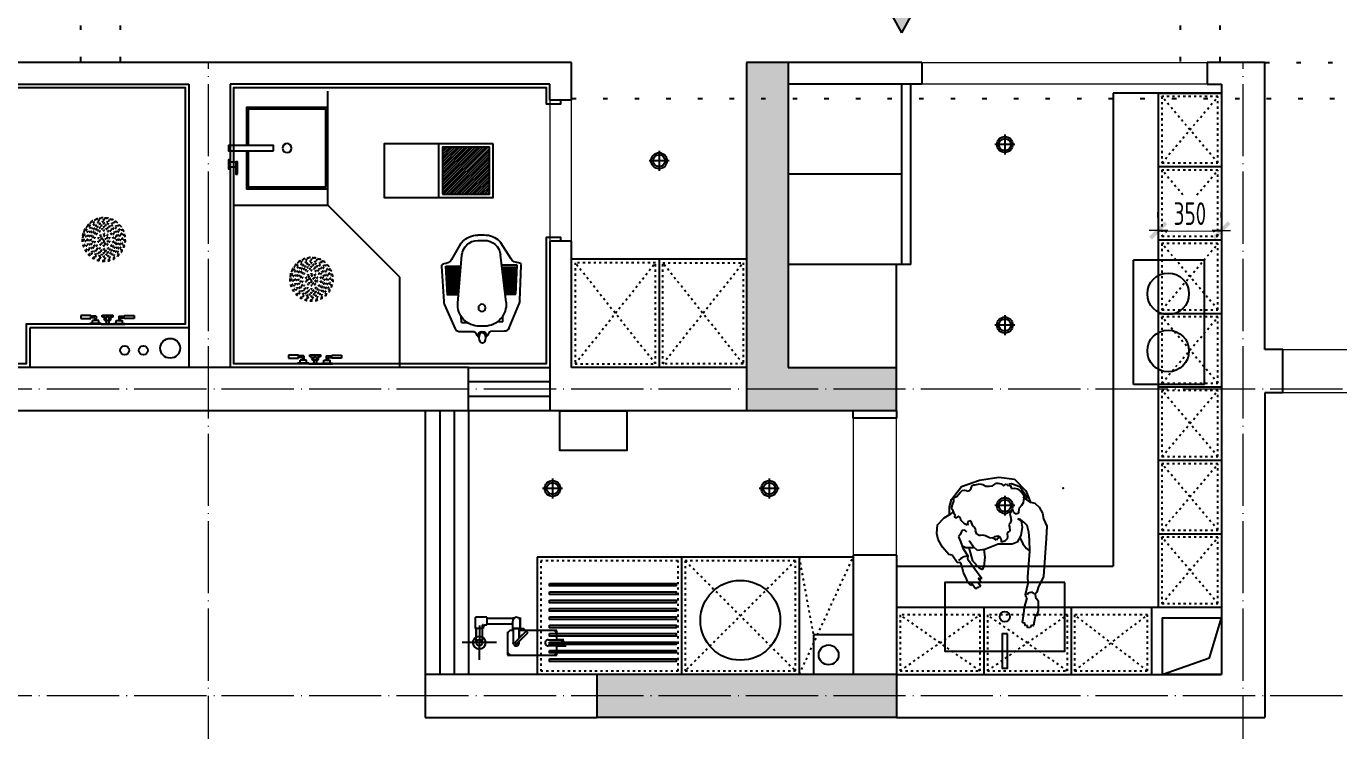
# Model space of a CAD drawing. Header units: inches. Extents: x 15 to 21955, y 10 to 16559.
# Drawn here: x 9025 to 16294, y 3437 to 7339 of the extents above; entities that cross this region are included whole.
import ezdxf

# ---------------------------------------------------------------- set-up
doc = ezdxf.new("R2010")
doc.units = ezdxf.units.IN
doc.header["$MEASUREMENT"] = 0
for name, pattern in [('ACAD_ISO03W100', [30, 12, -18]), ('ACAD_ISO07W100', [3.5, 0.5, -3]), ('DOTE', [2.42, 2, -0.2, 0.02, -0.2]), ('iGo户型优化31', [0.35, 0.25, -0.1])]:
    doc.linetypes.add(name, pattern=pattern)
for name, color, linetype in [('D-ARCHI', 250, 'Continuous'), ('EVH 立面填充', 8, 'Continuous'), ('IBS-003-建筑窗框', 3, 'Continuous'), ('IBS-050-建筑文字标注', 50, 'Continuous'), ('IBS-182-原建筑非承重墙', 150, 'Continuous'), ('IBS-200-原建筑承重墙柱', 200, 'Continuous'), ('IBS-22-原建筑梁体', 22, 'Continuous'), ('IBS-63-原建筑窗', 63, 'Continuous'), ('IDS-030-造型完成面(看线)', 30, 'Continuous'), ('IDS-040-固定高家具', 40, 'Continuous'), ('IFF-31-卫浴洁具', 31, 'Continuous'), ('IFF-51-活动家具', 51, 'Continuous'), ('iGo户型优化', 7, 'Continuous'), ('IRC-2-天花灯具', 2, 'Continuous')]:
    doc.layers.add(name, color=color, linetype=linetype)
for name, color, linetype, lineweight in [('墙体', 9, 'Continuous', 25), ('天棚材质标注', 2, 'Continuous', 5), ('门', 65, 'Continuous', 13)]:
    doc.layers.add(name, color=color, linetype=linetype, lineweight=lineweight)
doc.styles.add('HBA-DIMT', font='ARCHS.SHX', dxfattribs={"width": 0.8})
doc.dimstyles.new('HBA_40', dxfattribs={"dimscale": 50, "dimtxt": 2.5, "dimasz": 0.1, "dimexe": 2, "dimexo": 2.5, "dimgap": 0.6, "dimtad": 1, "dimdec": 0, "dimrnd": 5, "dimzin": 0, "dimtxsty": 'HBA-DIMT', "dimblk": 'HBA_DIMENSION_TICK', "dimblk1": 'HBA_DIMENSION_TICK', "dimblk2": 'HBA_DIMENSION_TICK', "dimcen": 0.125, "dimclrd": 44, "dimclre": 44, "dimclrt": 2, "dimadec": 0, "dimazin": 0, "dimtfac": 1, "dimtdec": 0, "dimtix": 1, "dimtmove": 1, "dimatfit": 3, "dimldrblk": 'HBA_Leader_Dot', "dimfxl": 0, "dimtvp": 1, "dimtfill": 1, "dimtolj": 1, "dimtzin": 0, "dimarcsym": 0})

# ---------------------------------------------------------------- blocks, each defined once
blk = doc.blocks.new('11')
at = {"layer": 'IBS-182-原建筑非承重墙'}
for p, q in [((140567.3, -1080.2), (140567.1, -1131.5)), ((140567.3, -1080.2), (140567.1, -1131.5)), ((140840.5, -1081), (140567.3, -1080.2)), ((140575.7, -1080.3), (140567.3, -1080.2)), ((140820, -1080.9), (140587.7, -1080.3)), ((140820, -1080.9), (140587.7, -1080.3)), ((140840.5, -1081), (140820, -1080.9)), ((140840.2, -1209.1), (140840.5, -1081)), ((140840.5, -1101.4), (140840.5, -1081)), ((140996.6, -1245.4), (140997.1, -1054.1)), ((140567.1, -1131.5), (140516.4, -1131.3)), ((140535.4, -1131.4), (140527.6, -1131.4)), ((140567.1, -1131.5), (140535.4, -1131.4)), ((140567.1, -1131.5), (140535.4, -1131.4)), ((140567.2, -1100.7), (140567.1, -1131.5)), ((140567.1, -1131.5), (140614.9, -1131.6)), ((140787.9, -1144.5), (140727.7, -1204.5)), ((140775.4, -1157), (140727.7, -1204.5)), ((140797.1, -1153.8), (140736.8, -1213.7)), ((140775.4, -1157), (140787.9, -1144.5)), ((140775.4, -1149.1), (140775.4, -1157)), ((140775.4, -1149.1), (140775.4, -1157)), ((140775.4, -1149.1), (140775.4, -1157)), ((140809.4, -1217.5), (140809.6, -1149.2)), ((140809.4, -1227.1), (140809.6, -1149.2)), ((140809.6, -1144.6), (140809.6, -1149.2)), ((140809.6, -1149.2), (140809.6, -1144.6)), ((140840.2, -1197.1), (140840.5, -1101.4)), ((140840.2, -1209.1), (140840.5, -1101.4)), ((140901.2, -1149.5), (141092.5, -1150)), ((140979.8, -1149.7), (140979.6, -1227.6)), ((141013.9, -1149.8), (141013.7, -1227.7)), ((140528, -1165.5), (140567, -1165.6)), ((140528, -1165.5), (140567, -1165.6)), ((140567, -1165.6), (140535.3, -1165.5)), ((140567, -1165.6), (140566.9, -1196.4)), ((140567, -1165.6), (140566.9, -1216.9)), ((140567, -1165.6), (140566.9, -1196.4)), ((140566.9, -1208.4), (140566.9, -1216.9)), ((140566.9, -1216.9), (140769.8, -1217.4)), ((140566.9, -1216.9), (140587.4, -1216.9)), ((140614.8, -1165.8), (140567, -1165.6)), ((140587.4, -1216.9), (140775.3, -1217.4)), ((140587.4, -1216.9), (140740.4, -1217.3)), ((140736.8, -1213.7), (140727.7, -1204.5)), ((140727.7, -1204.5), (140736.8, -1213.7)), ((140736.8, -1213.7), (140775.4, -1175.4)), ((140736.8, -1213.7), (140775.4, -1175.4)), ((140750, -1226.9), (140736.8, -1213.7)), ((140740.4, -1217.3), (140750, -1226.9)), ((140775.2, -1227), (140750, -1226.9)), ((140750, -1226.9), (140769.8, -1227)), ((140769.8, -1217.4), (140769.6, -1288.5)), ((140769.7, -1268.6), (140769.8, -1227)), ((140769.8, -1227), (140769.7, -1268.6)), ((140812.1, -1227.1), (140769.8, -1227)), ((140775.4, -1175.4), (140775.2, -1227)), ((140775.3, -1217.4), (140775.2, -1227)), ((140775.3, -1217.4), (140775.2, -1227)), ((140775.2, -1227), (140809.4, -1227.1)), ((140775.3, -1217.4), (140775.4, -1175.4)), ((140775.4, -1175.4), (140775.3, -1217.4)), ((140809.4, -1217.5), (140819.7, -1217.5)), ((140809.4, -1217.5), (140809.4, -1227.1)), ((140812.1, -1251.7), (140812.1, -1220.6)), ((140812.1, -1251.7), (140812.1, -1220.6)), ((140812.1, -1251.7), (140812.1, -1227.1)), ((140975.4, -1248.1), (140975.5, -1227.6)), ((140975.5, -1234.5), (140975.4, -1248.1)), ((140975.5, -1234.5), (140975.5, -1227.6)), ((140975.5, -1227.6), (140979.6, -1227.6)), ((140975.5, -1227.6), (141017.8, -1227.7)), ((140979.6, -1227.6), (140975.5, -1227.6)), ((140975.5, -1227.6), (140975.5, -1234.5)), ((140979.7, -1180.1), (140979.5, -1248.1)), ((140979.5, -1248.1), (140979.6, -1227.6)), ((140979.7, -1180.1), (140979.6, -1227.6)), ((140979.6, -1227.6), (141013.7, -1227.7)), ((140979.6, -1227.6), (141017.8, -1227.7)), ((141013.7, -1227.7), (141013.9, -1180.2)), ((141013.7, -1227.7), (141013.9, -1180.2)), ((141013.7, -1227.7), (141017.8, -1227.7)), ((141017.8, -1227.7), (141013.7, -1227.7)), ((141017.8, -1227.7), (141013.7, -1227.7)), ((141017.8, -1234.6), (141017.7, -1290.5)), ((141017.8, -1234.6), (141017.8, -1227.7)), ((141017.8, -1234.6), (141017.8, -1227.7)), ((141017.8, -1227.7), (141017.8, -1234.6)), ((141017.8, -1234.6), (141017.8, -1227.7)), ((141017.8, -1227.7), (141017.8, -1234.6)), ((140769.7, -1268.6), (140769.6, -1288.5)), ((140803.1, -1285.8), (140812, -1285.8)), ((140954.8, -1285.8), (140803.3, -1285.8)), ((140803.3, -1285.8), (140812, -1285.8)), ((140812.1, -1251.7), (140812, -1268.8)), ((140812, -1285.8), (140812.1, -1251.7)), ((140812, -1285.8), (140812.1, -1251.7)), ((140812.1, -1251.7), (140954.9, -1251.7)), ((140954.9, -1251.7), (140953, -1251.7)), ((140954.9, -1251.7), (140953, -1251.7)), ((140954.8, -1290.4), (140954.9, -1248.1)), ((140954.8, -1290.4), (140981.7, -1290.5)), ((140961.8, -1248.1), (140954.9, -1248.1)), ((140954.9, -1250.9), (140954.9, -1251.7)), ((140954.9, -1250.9), (140954.9, -1251.7)), ((140979.5, -1248.1), (140975.4, -1248.1)), ((140975.4, -1248.1), (140979.5, -1248.1)), ((140981.7, -1290.5), (141017.7, -1290.5))]:
    blk.add_line(p, q, dxfattribs=at)
blk.add_circle((140996.9, -1149.8), 34.9, dxfattribs=at)
for start, end in [(0, 180), (0, 180), (180, 240.52169), (180, 240.52169), (299.17603, 0), (299.17603, 0)]:
    blk.add_arc((140996.9, -1149.8), 34.9, start, end, dxfattribs=at)
for centre, major_axis, start_param, end_param in [((140587.7, -1100.8), (-14.5, 14.5), 5.495149, 7.065946), ((140820, -1101.4), (-14.5, -14.5), 2.353557, 3.924353), ((140553.1, -1148.5), (-17.5, -17.5), -1.141223, -0.024085), ((140539.5, -1139.9), (-6.72, -6.72), 4.378011, 6.612288), ((140531.1, -1157), (-6.72, -6.72), 1.236418, 3.470695), ((140614.9, -1148.7), (-12.1, -12.1), 0.78276, 3.924353), ((140792.5, -1149.1), (-12.1, 12.1), 3.924353, 7.065946), ((140792.5, -1149.1), (-4.6, -4.6), 1.568158, 4.709751), ((140996.9, -1149.8), (-12.1, 12.1), 4.709751, 10.992936), ((140587.4, -1196.4), (-14.5, 14.5), 0.78276, 2.353557), ((140819.7, -1197), (-14.5, -14.5), 0.78276, 2.353557), ((140961.8, -1234.4), (-9.66, 9.66), 2.353557, 3.924353), ((140790.8, -1268.7), (-15, 15), 0.78276, 2.986227), ((140790.8, -1268.7), (-15, 15), 2.986227, 3.924353)]:
    blk.add_ellipse(centre, major_axis=major_axis, ratio=1, start_param=start_param, end_param=end_param, dxfattribs=at)
at = {"layer": 'IBS-182-原建筑非承重墙', "extrusion": (0, 0, -1)}
for start_param, end_param in [(5.500425, 7.071221), (5.500425, 7.071221), (3.929629, 5.500425), (3.929629, 5.500425), (2.358832, 3.929629), (2.358832, 3.929629), (7.071221, 8.642018), (7.071221, 8.642018)]:
    blk.add_ellipse((140996.9, -1149.8), major_axis=(-12.1, 12.1), ratio=1, start_param=start_param, end_param=end_param, dxfattribs=at)
blk = doc.blocks.new('A$C4f8d1d60')
at = {"color": 8}
for p, q in [((48.8, 294, 0), (31.2, 294, 0)), ((31.2, 294, 0), (31.2, 239, 0)), ((48.8, 239, 0), (48.8, 294, 0)), ((48.8, 294, 0), (48.8, 294, 0)), ((3.6, 244, 0), (0, 244, 0)), ((0, 182, 0), (0, 244, 0)), ((3.6, 182, 0), (3.6, 244, 0)), ((3.6, 230.5, 0), (20, 230.5, 0)), ((20, 195.5, 0), (20, 230.5, 0)), ((24, 220, 0), (20, 220, 0)), ((24, 206, 0), (24, 220, 0)), ((31.2, 239, 0), (48.8, 239, 0)), ((36, 217, 0), (36, 239, 0)), ((44, 209, 0), (44, 239, 0)), ((3.6, 182, 0), (0, 182, 0)), ((0, 112, 0), (0, 182, 0)), ((3.6, 159.5, 0), (0, 159.5, 0)), ((0, 159.5, 0), (0, 134.5, 0)), ((3.6, 195.5, 0), (20, 195.5, 0)), ((3.6, 134.5, 0), (3.6, 159.5, 0)), ((15.4, 154.5, 0), (3.6, 154.5, 0)), ((24, 206, 0), (20, 206, 0)), ((36, 217, 0), (24, 217, 0)), ((44, 209, 0), (24, 209, 0)), ((31.2, 164.5, 0), (31.2, 159.5, 0)), ((31.2, 159.5, 0), (36.2, 159.5, 0)), ((41, 177.9, 0), (50.8, 177.9, 0)), ((50.8, 117.7, 0), (50.8, 177.9, 0)), ((3.6, 134.5, 0), (0, 134.5, 0)), ((3.6, 112, 0), (0, 112, 0)), ((0, 112, 0), (0, 50, 0)), ((15.4, 139.5, 0), (3.6, 139.5, 0)), ((3.6, 112, 0), (3.6, 50, 0)), ((3.6, 98.5, 0), (20, 98.5, 0)), ((20, 98.5, 0), (20, 63.5, 0)), ((24, 88, 0), (20, 88, 0)), ((24, 74, 0), (20, 74, 0)), ((24, 88, 0), (24, 74, 0)), ((44, 85, 0), (24, 85, 0)), ((36, 77, 0), (24, 77, 0)), ((31.2, 134.5, 0), (31.2, 129.5, 0)), ((31.2, 134.5, 0), (36.2, 134.2, 0)), ((36, 77, 0), (36, 55, 0)), ((40.5, 117.7, 0), (50.8, 117.7, 0)), ((44, 85, 0), (44, 55, 0)), ((3.6, 50, 0), (0, 50, 0)), ((3.6, 63.5, 0), (20, 63.5, 0)), ((31.2, 0, 0), (31.2, 55, 0)), ((31.2, 55, 0), (48.8, 55, 0)), ((48.8, 0, 0), (31.2, 0, 0)), ((48.8, 55, 0), (48.8, 0, 0)), ((48.8, 0, 0), (48.8, 0, 0))]:
    blk.add_line(p, q, dxfattribs=at)
at = {"color": 8, "linetype": 'ACAD_ISO03W100'}
for centre, radius in [((468.8, 126.7, 0), 120), ((468.8, 126.7, 0), 118), ((412.8, 223.7, 0), 3), ((423.5, 218.1, 0), 3), ((439.9, 234.9, 0), 3), ((445, 215.6, 0), 3), ((448.7, 226.8, 0), 3), ((468.8, 238.7, 0), 3), ((468.8, 218.7, 0), 3), ((475.3, 228.5, 0), 3), ((492.7, 215.6, 0), 3), ((497.8, 234.9, 0), 3), ((501.4, 223.4, 0), 3), ((524.8, 223.7, 0), 3), ((360.7, 155.7, 0), 3), ((371.8, 182.7, 0), 3), ((372.2, 159.3, 0), 3), ((380, 150.6, 0), 3), ((383.9, 183.2, 0), 3), ((389.2, 172.7, 0), 3), ((389.6, 205.9, 0), 3), ((395, 162.3, 0), 3), ((400.4, 149, 0), 3), ((401.4, 203.3, 0), 3), ((403.8, 191.8, 0), 3), ((408, 181.7, 0), 3), ((410.6, 169.1, 0), 3), ((415.8, 158.9, 0), 3), ((422, 149.3, 0), 3), ((422.8, 206.4, 0), 3), ((425.9, 196.6, 0), 3), ((426.5, 185, 0), 3), ((432.2, 176.7, 0), 3), ((436.4, 167.4, 0), 3), ((443, 145.6, 0), 3), ((446.6, 195.2, 0), 3), ((447.4, 205.9, 0), 3), ((454.1, 187, 0), 3), ((457.3, 177.4, 0), 3), ((459, 157.2, 0), 3), ((461.8, 147.6, 0), 3), ((468.8, 198.7, 0), 3), ((470.5, 208.7, 0), 3), ((478.3, 188, 0), 3), ((478.7, 157.2, 0), 3), ((480.4, 177.4, 0), 3), ((480.8, 145.2, 0), 3), ((491.1, 195.2, 0), 3), ((493.6, 204.9, 0), 3), ((494.7, 145.6, 0), 3), ((501, 179.8, 0), 3), ((501.3, 167.4, 0), 3), ((511.2, 185, 0), 3), ((514.6, 194.8, 0), 3), ((514.8, 206.4, 0), 3), ((515.7, 149.3, 0), 3), ((518.8, 163.4, 0), 3), ((525.3, 211.7, 0), 3), ((527.1, 169.1, 0), 3), ((531.9, 179.2, 0), 3), ((533.9, 191.8, 0), 3), ((537.3, 149, 0), 3), ((544.1, 159.3, 0), 3), ((545.4, 194.2, 0), 3), ((548, 205.9, 0), 3), ((548.5, 172.7, 0), 3), ((557.7, 150.6, 0), 3), ((560.2, 172, 0), 3), ((565.8, 182.7, 0), 3), ((568.8, 146.8, 0), 3), ((577, 155.7, 0), 3), ((356.8, 126.7, 0), 3), ((360.7, 97.8, 0), 3), ((367, 133.2, 0), 3), ((368.8, 106.7, 0), 3), ((371.8, 70.7, 0), 3), ((376.8, 126.7, 0), 3), ((377.5, 81.5, 0), 3), ((380, 102.9, 0), 3), ((387.5, 116.8, 0), 3), ((387.9, 140.1, 0), 3), ((389.2, 80.7, 0), 3), ((393.6, 94.2, 0), 3), ((396.8, 126.7, 0), 3), ((400.4, 104.5, 0), 3), ((405.8, 74.3, 0), 3), ((407.6, 136.2, 0), 3), ((408.6, 112, 0), 3), ((410.6, 84.4, 0), 3), ((416.8, 126.7, 0), 3), ((418.8, 90.1, 0), 3), ((422, 104.2, 0), 3), ((436.4, 86.1, 0), 3), ((436.7, 73.7, 0), 3), ((436.8, 126.7, 0), 3), ((443, 107.9, 0), 3), ((448.2, 134.3, 0), 3), ((450.1, 115.3, 0), 3), ((456.8, 126.7, 0), 3), ((457.3, 76.1, 0), 3), ((459, 96.3, 0), 3), ((466.1, 104.9, 0), 3), ((468.8, 126.7, 0), 5), ((474.8, 137.1, 0), 3), ((474.8, 116.4, 0), 3), ((478.7, 96.3, 0), 3), ((480.4, 76.1, 0), 3), ((484.2, 111, 0), 3), ((490.7, 128.9, 0), 3), ((494.7, 107.9, 0), 3), ((500.8, 126.7, 0), 3), ((501.3, 86.1, 0), 3), ((505.5, 76.8, 0), 3), ((515.7, 104.2, 0), 3), ((520.8, 126.7, 0), 3), ((521.8, 94.6, 0), 3), ((527.1, 84.4, 0), 3), ((529.1, 141.5, 0), 3), ((529.7, 71.8, 0), 3), ((530.1, 117.3, 0), 3), ((537.3, 104.5, 0), 3), ((540.8, 126.7, 0), 3), ((542.7, 91.2, 0), 3), ((548.5, 80.7, 0), 3), ((549.8, 113.4, 0), 3), ((550.2, 136.7, 0), 3), ((553.8, 70.3, 0), 3), ((557.7, 102.9, 0), 3), ((560.8, 126.7, 0), 3), ((565.5, 94.2, 0), 3), ((565.8, 70.7, 0), 3), ((570.6, 120.3, 0), 3), ((577, 97.8, 0), 3), ((580.8, 126.7, 0), 3), ((389.6, 47.6, 0), 3), ((392.3, 59.3, 0), 3), ((403.8, 61.7, 0), 3), ((412.3, 41.8, 0), 3), ((412.8, 29.8, 0), 3), ((422.8, 47.1, 0), 3), ((423.1, 58.7, 0), 3), ((426.5, 68.5, 0), 3), ((436.2, 30.1, 0), 3), ((439.9, 18.6, 0), 3), ((444.1, 48.6, 0), 3), ((445, 37.9, 0), 3), ((446.6, 58.3, 0), 3), ((459.4, 65.5, 0), 3), ((462.4, 25, 0), 3), ((467.2, 44.8, 0), 3), ((468.8, 54.7, 0), 3), ((468.8, 34.7, 0), 3), ((468.8, 14.7, 0), 3), ((483.6, 66.5, 0), 3), ((488.9, 26.7, 0), 3), ((490.3, 47.6, 0), 3), ((491.1, 58.3, 0), 3), ((492.7, 37.9, 0), 3), ((497.8, 18.6, 0), 3), ((511.2, 68.5, 0), 3), ((511.7, 56.9, 0), 3), ((514.1, 35.4, 0), 3), ((514.8, 47.1, 0), 3), ((524.8, 29.8, 0), 3), ((533.9, 61.7, 0), 3), ((536.2, 50.2, 0), 3), ((548, 47.6, 0), 3)]:
    blk.add_circle(centre, radius, dxfattribs=at)
at = {"color": 8}
blk.add_circle((31.2, 147, 0), 9.39, dxfattribs=at)
for centre, radius, start, end in [((31.2, 147, 0), 17.5, 89.99388, 154.61694), ((31.2, 147, 0), 12.5, 89.99388, 269.99388), ((74.7, 159.2, 0), 38.6, 151.01819, 179.60297), ((31.2, 147, 0), 17.5, 205.37081, 269.99388), ((63.6, 132.7, 0), 27.5, 176.83262, 212.95443)]:
    blk.add_arc(centre, radius, start, end, dxfattribs=at)
blk = doc.blocks.new('抖音iGo户型优化-0721')
at = {"layer": 'IFF-31-卫浴洁具', "ltscale": 100}
for p, q in [((23051.6, -200812.2), (22992.6, -200945.2)), ((23154.8, -200795.4), (23079.4, -200794.4)), ((23084.4, -200846.4), (23083.9, -200879.7)), ((23084.4, -200846.4), (23116.3, -200846.8)), ((23213.8, -200826.2), (23185.7, -200825.8)), ((23321, -200797.7), (23245.6, -200796.7)), ((23348.3, -200816.3), (23403.6, -200950.8)), ((23314.6, -200849.5), (23282.6, -200849.1)), ((23314.6, -200849.5), (23314.1, -200882.9)), ((22988.4, -200962.2), (22975.7, -201159)), ((23064.5, -200955.1), (23087.1, -201218.7)), ((23331.5, -200958.7), (23301.7, -201221.6)), ((23407.4, -200967.9), (23414.7, -201165)), ((23008, -200998.5), (22997.4, -201159)), ((23073.4, -201059.4), (23004, -201058.5)), ((23072.6, -201049.4), (23004.7, -201048.5)), ((23071.7, -201039.4), (23005.4, -201038.5)), ((23070.8, -201029.4), (23006, -201028.5)), ((23070, -201019.4), (23006.7, -201018.5)), ((23069.1, -201009.3), (23007.3, -201008.5)), ((23068.8, -200999.3), (23008, -200998.5)), ((23319.7, -201062.8), (23389.1, -201063.7)), ((23320.9, -201052.8), (23388.7, -201053.7)), ((23322, -201042.8), (23388.3, -201043.7)), ((23323.1, -201032.8), (23387.9, -201033.7)), ((23324.3, -201022.8), (23387.6, -201023.7)), ((23325.4, -201012.9), (23387.2, -201013.7)), ((23326, -201002.9), (23386.8, -201003.7)), ((23386.8, -201003.7), (23393, -201164.5)), ((23079.4, -201129.5), (22999.4, -201128.4)), ((23078.6, -201119.5), (23000.1, -201118.4)), ((23077.7, -201109.5), (23000.7, -201108.4)), ((23076.9, -201099.5), (23001.4, -201098.4)), ((23076, -201089.4), (23002, -201088.4)), ((23075.1, -201079.4), (23002.7, -201078.4)), ((23074.3, -201069.4), (23003.4, -201068.5)), ((23311.8, -201132.7), (23391.8, -201133.8)), ((23312.9, -201122.7), (23391.4, -201123.8)), ((23314.1, -201112.7), (23391.1, -201113.8)), ((23315.2, -201102.7), (23390.7, -201103.8)), ((23316.3, -201092.7), (23390.3, -201093.7)), ((23317.5, -201082.8), (23389.9, -201083.7)), ((23318.6, -201072.8), (23389.5, -201073.7)), ((22997.4, -201159), (23082.1, -201160.2)), ((23081.2, -201149.5), (22998.1, -201148.4)), ((23080.3, -201139.5), (22998.7, -201138.4)), ((23031.4, -201196.4), (23083.8, -201285.4)), ((23358, -201200.9), (23303.2, -201288.4)), ((23393, -201164.5), (23308.3, -201163.3)), ((23309.5, -201152.6), (23392.6, -201153.8)), ((23310.7, -201142.7), (23392.2, -201143.8)), ((23175.1, -201330.9), (23210.6, -201331.4)), ((23210.6, -201331.4), (23175.1, -201330.9)), ((23175.5, -201300.9), (23211, -201301.4))]:
    blk.add_line(p, q, dxfattribs=at)
blk.add_circle((23198.4, -200927.2), 20, dxfattribs=at)
for centre, radius, start, end in [((23226.7, -200811.9), 66.5, 131.3509, 159.71582), ((23200.5, -200771.2), 25, 179.21598, 359.21598), ((23227, -200762.6), 44.3, 146.67085, 211.76111), ((23200.9, -200746.1), 13.4, 34.04572, 144.38623), ((23174.3, -200761.9), 44.3, 326.67085, 31.76111), ((23173.3, -200811.2), 66.5, 18.71613, 47.08106), ((23079, -200824.4), 30, 89.21598, 156.07815), ((23184.1, -200945.8), 120, 89.21598, 184.42439), ((23154.9, -200785.4), 10, 269.21598, 339.71582), ((23200.4, -200778.5), 13.4, 214.04572, 324.38623), ((23212.2, -200946.2), 120, 354.00757, 89.21598), ((23245.7, -200786.7), 10, 198.71613, 269.21598), ((23320.6, -200827.7), 30, 22.35381, 89.21598), ((23038.3, -200965.4), 50, 156.07815, 176.28889), ((23357.4, -200969.8), 50, 2.14307, 22.35381), ((22987.6, -201159.8), 12, 176.28889, 270.6079), ((22988.3, -201221.8), 50, 30.48691, 90.6079), ((23400.4, -201227.4), 50, 87.82405, 147.94505), ((23402.7, -201165.5), 12, 267.82405, 2.14307), ((23176.8, -201211), 90, 184.91056, 269.21598), ((23212.3, -201211.4), 90, 269.21598, 353.5214), ((23126.9, -201260), 50, 210.48691, 224.50672), ((23176.8, -201211), 120, 224.50672, 269.21598), ((23212.3, -201211.4), 120, 269.21598, 313.92524), ((23260.8, -201261.9), 50, 313.92524, 327.94505)]:
    blk.add_arc(centre, radius, start, end, dxfattribs=at)
blk = doc.blocks.new('抖音iGo户型优化-0715')
at = {"layer": 'IFF-31-卫浴洁具'}
for points in [[(13559.5, -200880.3), (13529.5, -200880.3), (13529.5, -200630.3), (13559.5, -200630.3)], [(13659.5, -200640.3), (13609.5, -200640.3), (13609.5, -200630.3), (13659.5, -200630.3)], [(13649.5, -200640.3), (13619.5, -200640.3), (13619.5, -200670.3), (13649.5, -200670.3)], [(13689.5, -200680.6), (13619.5, -200680.6), (13619.5, -200670.6), (13689.5, -200670.6)]]:
    blk.add_lwpolyline(points, close=True, dxfattribs=at)
blk.add_lwpolyline([(13559.5, -200730.3), (13769.5, -200730.3), (13769.5, -201180.3), (13319.5, -201180.3), (13319.5, -200730.3), (13529.5, -200730.3)], dxfattribs=at)
at = {"layer": 'iGo户型优化', "color": 251, "ltscale": 333}
blk.add_lwpolyline([(13559.5, -200740.3), (13759.5, -200740.3), (13759.5, -201170.3), (13329.5, -201170.3), (13329.5, -200740.3), (13529.5, -200740.3)], dxfattribs=at)
at = {"layer": 'iGo户型优化', "color": 7}
blk.add_circle((13544.5, -200955.3), 25, dxfattribs=at)
blk = doc.blocks.new('A$C2C253EB8')
at = {"layer": 'IRC-2-天花灯具', "color": 250}
for p, q in [((55, 0), (55, 110)), ((0, 55), (110, 55))]:
    blk.add_line(p, q, dxfattribs=at)
at = {"layer": 'IRC-2-天花灯具', "color": 2}
blk.add_ellipse((55, 55), major_axis=(44, 0), ratio=1, start_param=1.571461413961594, end_param=7.85464672114118, dxfattribs=at)
at = {"layer": 'IRC-2-天花灯具', "color": 251}
blk.add_ellipse((55, 55), major_axis=(33, 0), ratio=1, start_param=1.570667, end_param=7.853852, dxfattribs=at)
blk = doc.blocks.new('A$C61603E42')
at = {"layer": '墙体'}
blk.add_hatch(color=256, dxfattribs=at).paths.add_polyline_path([(85, 0), (171, 157), (0, 157)])
blk.add_line((0, 157), (585, 157), dxfattribs=at)
for points in [[(0, 157), (85, 0)], [(171, 157), (85, 0)]]:
    blk.add_lwpolyline(points, dxfattribs=at)
blk = doc.blocks.new('HBA_DIMENSION_TICK')
at = {"color": 0, "linetype": 'ByBlock'}
for p, q in [((-10, 0), (0, 0)), ((0, 0), (10, 0))]:
    blk.add_line(p, q, dxfattribs=at)
at = {"color": 50, "linetype": 'ByBlock'}
blk.add_solid([(-10, -7), (-7, -10), (7, 10), (10, 7)], dxfattribs=at)
blk = doc.blocks.new('*D69')
at = {"layer": 'Defpoints', "color": 0, "transparency": 16777216}
for p in [(15644.6, 6208.5), (15294.6, 6155.3), (15644.6, 6155.3)]:
    blk.add_point(p, dxfattribs=at)
at = {"layer": '天棚材质标注', "color": 44, "lineweight": -2, "transparency": 16777216}
for p, q in [((15294.6, 6280.3), (15294.6, 6308.5)), ((15644.6, 6280.3), (15644.6, 6308.5)), ((15299.6, 6208.5), (15639.6, 6208.5))]:
    blk.add_line(p, q, dxfattribs=at)
at = {"layer": '天棚材质标注', "color": 44, "lineweight": -2, "transparency": 16777216, "xscale": 5, "yscale": 5, "zscale": 5, "rotation": 180}
blk.add_blockref('HBA_DIMENSION_TICK', (15294.6, 6208.5), dxfattribs=at)
at = {"layer": '天棚材质标注', "color": 44, "lineweight": -2, "transparency": 16777216, "xscale": 5, "yscale": 5, "zscale": 5}
blk.add_blockref('HBA_DIMENSION_TICK', (15644.6, 6208.5), dxfattribs=at)
at = {"layer": '天棚材质标注', "color": 2, "transparency": 16777216, "insert": (15469.6, 6301), "char_height": 125, "attachment_point": 5, "style": 'HBA-DIMT', "bg_fill": 3, "box_fill_scale": 1.25, "bg_fill_color": 256, "bg_fill_true_color": 13158600, "bg_fill_transparency": 0}
blk.add_mtext('\\A1;350', dxfattribs=at)
blk = doc.blocks.new('HBA_Leader_Dot')
at = {"color": 0, "linetype": 'ByBlock'}
blk.add_line((-5, 0), (-10, 0), dxfattribs=at)
at = {"color": 0, "linetype": 'ByBlock', "const_width": 5}
blk.add_lwpolyline([(-2.5, 0, 1), (2.5, 0, 1)], format="xyb", close=True, dxfattribs=at)

msp = doc.modelspace()

# ---------------------------------------------------------------- hatches: boundary and pattern name
at = {"layer": 'EVH 立面填充'}
h = msp.add_hatch(color=256, dxfattribs=at)
h.dxf.hatch_style = 1
h.paths.add_polyline_path([(13844.6, 5208.8), (13844.6, 5448.8), (13244.6, 5448.8), (13244.6, 7138.8), (13014.6, 7138.8), (13014.6, 5208.8)])
h = msp.add_hatch(color=256, dxfattribs=at)
h.dxf.hatch_style = 1
h.paths.add_polyline_path([(12184.6, 3749.6), (12184.6, 3511.3), (13844.6, 3511.3), (13844.6, 3749.6)])
at = {"layer": 'IRC-2-天花灯具'}
h = msp.add_hatch(dxfattribs=at)
h.set_pattern_fill('ANSI31', color=256, scale=80)
h.set_pattern_definition([(45, (-82459.053, 22455.546), (-7.0710678, 7.0710678), [])])
h.paths.add_polyline_path([(11589.6, 6668.8), (11329.6, 6668.8), (11329.6, 6408.8), (11589.6, 6408.8)])

# ---------------------------------------------------------------- linework, layer by layer
at = {"layer": 'D-ARCHI', "color": 251, "linetype": 'DOTE', "lineweight": 5, "ltscale": 200}
for p, q in [((10034.6, 810.4), (10034.6, 7138.8)), ((15764.6, 810.4), (15764.6, 7138.8)), ((21154.9, 5328.8), (827.6, 5328.8)), ((21154.9, 3630.4), (827.6, 3630.4))]:
    msp.add_line(p, q, dxfattribs=at)
at = {"layer": 'IBS-003-建筑窗框', "color": 251, "ltscale": 10}
for p, q in [((11474.6, 5448.8), (11924.6, 5448.8)), ((11234.6, 5208.8), (11234.6, 3748.8)), ((11924.6, 5208.8), (11474.6, 5208.8)), ((11474.6, 5208.8), (11474.6, 3748.8))]:
    msp.add_line(p, q, dxfattribs=at)
at = {"layer": 'IBS-182-原建筑非承重墙'}
for p, q in [((12044.6, 7138.8), (8394.6, 7138.8)), ((12044.6, 6928.8), (12044.6, 7138.8)), ((13984.6, 7138.8), (13244.6, 7138.8)), ((13984.6, 7138.8), (13984.6, 7018.8)), ((15884.6, 7138.8), (15564.6, 7138.8)), ((15564.6, 7138.8), (15564.6, 7018.8)), ((15884.6, 5548.8), (15884.6, 7138.8)), ((8224.6, 7018.8), (9924.6, 7018.8)), ((9924.6, 7018.8), (9924.6, 5448.8)), ((11924.6, 7018.8), (10154.6, 7018.8)), ((10154.6, 7018.8), (10154.6, 5448.8)), ((11924.6, 6928.8), (11924.6, 7018.8)), ((13984.6, 7018.8), (13244.6, 7018.8)), ((15564.6, 7018.8), (15644.6, 7018.8)), ((15644.6, 7018.8), (15644.6, 3748.8)), ((12044.6, 6928.8), (11924.6, 6928.8)), ((12044.6, 6148.8), (11924.6, 6148.8)), ((11924.6, 6148.8), (11924.6, 5208.8)), ((12044.6, 5448.8), (12044.6, 6148.8)), ((9044.6, 5668.8), (9044.6, 5448.8)), ((9924.6, 5668.8), (9044.6, 5668.8)), ((15984.6, 5548.8), (15884.6, 5548.8)), ((15984.6, 5308.8), (15984.6, 5548.8)), ((10154.6, 5448.8), (8774.6, 5448.8)), ((11474.6, 5448.8), (10154.6, 5448.8)), ((11474.6, 5208.8), (11474.6, 5448.8)), ((13014.6, 5448.8), (12044.6, 5448.8)), ((15984.6, 5308.8), (15884.6, 5308.8)), ((15884.6, 5308.8), (15884.6, 3510.4)), ((11234.6, 5208.8), (8774.6, 5208.8)), ((11474.6, 5208.8), (11234.6, 5208.8)), ((13014.6, 5208.8), (11924.6, 5208.8)), ((13604.6, 5168.8), (13604.6, 5208.8)), ((13844.6, 5168.8), (13604.6, 5168.8)), ((13844.6, 5208.8), (13844.6, 5168.8)), ((13844.6, 4408.8), (13604.6, 4408.8)), ((13604.6, 4408.8), (13604.6, 3748.8)), ((13844.6, 4408.8), (13844.6, 3748.8)), ((15256.4, 4121.7), (15256.4, 3748.8)), ((15256.4, 4121.7), (15644.6, 4121.7)), ((15316.4, 4061.7), (15316.4, 3748.8)), ((15316.4, 4061.7), (15644.6, 4061.7)), ((15578.1, 3841.3), (15644.6, 4061.7)), ((13384.6, 3968.8), (13384.6, 3748.8)), ((13604.6, 3968.8), (13384.6, 3968.8)), ((15316.4, 3748.8), (15578.1, 3841.3)), ((12184.6, 3748.8), (11234.6, 3748.8)), ((11234.6, 3748.8), (11234.6, 3510.4)), ((13844.6, 3748.8), (15644.6, 3748.8)), ((15644.6, 3748.8), (15316.4, 3748.8)), ((11234.6, 3510.4), (12184.6, 3510.4)), ((13844.6, 3510.4), (15884.6, 3510.4))]:
    msp.add_line(p, q, dxfattribs=at)
for centre, radius in [((9821.8, 5555.4), 55), ((9570.3, 5543.9), 25), ((9673.6, 5543.9), 25), ((13468.6, 3857.2), 55)]:
    msp.add_circle(centre, radius, dxfattribs=at)
msp.add_point((14767.2, 4780.2), dxfattribs=at)
at = {"layer": 'IBS-200-原建筑承重墙柱', "ltscale": 0.02}
for p, q in [((13014.6, 7138.8), (13014.6, 5208.8)), ((13244.6, 7138.8), (13014.6, 7138.8)), ((13244.6, 7138.8), (13244.6, 5448.8)), ((13244.6, 5448.8), (13844.6, 5448.8)), ((13844.6, 5208.8), (13844.6, 5448.8)), ((13844.6, 5208.8), (13014.6, 5208.8)), ((13844.6, 3748.8), (12184.6, 3748.8)), ((12184.6, 3748.8), (12184.6, 3510.4)), ((13844.6, 3748.8), (13844.6, 3510.4)), ((13844.6, 3510.4), (12184.6, 3510.4))]:
    msp.add_line(p, q, dxfattribs=at)
at = {"layer": 'IBS-22-原建筑梁体', "linetype": 'ACAD_ISO07W100', "ltscale": 50}
for p, q in [((9324.9, 8218.8), (9324.9, 7138.8)), ((9544.9, 8218.8), (9544.9, 7138.8)), ((15414.9, 8218.8), (15414.9, 7138.8)), ((15634.9, 8218.8), (15634.9, 7138.8)), ((15884.6, 7138.8), (17454.9, 7138.8)), ((12044.6, 6938.8), (17454.9, 6938.8))]:
    msp.add_line(p, q, dxfattribs=at)
at = {"layer": 'IBS-63-原建筑窗'}
for p, q in [((11924.6, 5368.8), (11474.6, 5368.8)), ((11924.6, 5288.8), (11474.6, 5288.8)), ((11314.6, 5208.8), (11314.6, 3748.8)), ((11394.6, 5208.8), (11394.6, 3748.8))]:
    msp.add_line(p, q, dxfattribs=at)
at = {"layer": 'IDS-030-造型完成面(看线)'}
for points in [[(8224.6, 7078.8), (8204.6, 7078.8), (8204.6, 6998.8), (9904.6, 6998.8), (9904.6, 5688.8), (9024.6, 5688.8), (9024.6, 5468.8), (7364.6, 5468.8), (7364.6, 6888.8), (7464.6, 6888.8), (7464.6, 7078.8), (7444.6, 7078.8)], [(11984.6, 6148.8), (11984.6, 6168.8), (11904.6, 6168.8), (11904.6, 5468.8), (10174.6, 5468.8), (10174.6, 6998.8), (11904.6, 6998.8), (11904.6, 6908.8), (11984.6, 6908.8), (11984.6, 6928.8)]]:
    msp.add_lwpolyline(points, dxfattribs=at)
at = {"layer": 'IDS-040-固定高家具'}
for p, q in [((15294.6, 6968.8), (15294.6, 4121.7)), ((15294.6, 6968.8), (15644.6, 6968.8)), ((15294.6, 6562), (15644.6, 6562)), ((15294.6, 6155.3), (15644.6, 6155.3)), ((13014.6, 6048.8), (12044.6, 6048.8)), ((12529.6, 6048.8), (12529.6, 5448.8)), ((15294.6, 5748.6), (15644.6, 5748.6)), ((15294.6, 5341.9), (15644.6, 5341.9)), ((15294.6, 4935.2), (15644.6, 4935.2)), ((15294.6, 4528.5), (15644.6, 4528.5)), ((13604.6, 4398.8), (11854.6, 4398.8)), ((11854.6, 4398.8), (11854.6, 3748.8)), ((12654.6, 4398.8), (12654.6, 3748.8)), ((13304.6, 4398.8), (13304.6, 3748.8)), ((13844.6, 4121.7), (15256.4, 4121.7)), ((14327.9, 4121.7), (14327.9, 3748.8)), ((14811.3, 4121.7), (14811.3, 3748.8))]:
    msp.add_line(p, q, dxfattribs=at)
at = {"layer": 'IDS-040-固定高家具', "linetype": 'ACAD_ISO03W100'}
for p, q in [((15314.6, 6582), (15624.6, 6948.8)), ((15624.6, 6582), (15314.6, 6948.8)), ((15314.6, 6175.3), (15624.6, 6542)), ((15624.6, 6175.3), (15314.6, 6542)), ((15314.6, 5768.6), (15624.6, 6135.3)), ((15624.6, 5768.6), (15314.6, 6135.3)), ((12064.6, 5468.8), (12509.6, 6028.8)), ((12509.6, 5468.8), (12064.6, 6028.8)), ((12994.6, 5468.8), (12549.6, 6028.8)), ((12549.6, 5468.8), (12994.6, 6028.8)), ((15314.6, 5361.9), (15624.6, 5728.6)), ((15624.6, 5361.9), (15314.6, 5728.6)), ((15314.6, 4955.2), (15624.6, 5321.9)), ((15624.6, 4955.2), (15314.6, 5321.9)), ((15314.6, 4548.5), (15624.6, 4915.2)), ((15624.6, 4548.5), (15314.6, 4915.2)), ((15314.6, 4141.7), (15624.6, 4508.5)), ((15624.6, 4141.7), (15314.6, 4508.5)), ((13284.6, 4378.8), (12674.6, 3768.8)), ((12674.6, 4378.8), (13284.6, 3768.8)), ((13304.6, 4398.8), (13384.6, 3968.8)), ((13306.4, 3748.8), (13604.6, 4398.8)), ((13864.6, 3768.8), (14307.9, 4078.8)), ((14307.9, 3768.8), (13864.6, 4078.8)), ((14347.9, 3768.8), (14791.3, 4078.8)), ((14791.3, 3768.8), (14347.9, 4078.8)), ((14831.3, 3768.8), (15234.9, 4078.8)), ((15234.9, 3768.8), (14831.3, 4078.8))]:
    msp.add_line(p, q, dxfattribs=at)
for points in [[(15314.6, 6582), (15624.6, 6582), (15624.6, 6948.8), (15314.6, 6948.8)], [(15314.6, 6175.3), (15624.6, 6175.3), (15624.6, 6542), (15314.6, 6542)], [(15314.6, 5768.6), (15624.6, 5768.6), (15624.6, 6135.3), (15314.6, 6135.3)], [(12064.6, 5468.8), (12509.6, 5468.8), (12509.6, 6028.8), (12064.6, 6028.8)], [(12994.6, 5468.8), (12549.6, 5468.8), (12549.6, 6028.8), (12994.6, 6028.8)], [(15314.6, 5361.9), (15624.6, 5361.9), (15624.6, 5728.6), (15314.6, 5728.6)], [(15314.6, 4955.2), (15624.6, 4955.2), (15624.6, 5321.9), (15314.6, 5321.9)], [(15314.6, 4548.5), (15624.6, 4548.5), (15624.6, 4915.2), (15314.6, 4915.2)], [(15314.6, 4141.7), (15624.6, 4141.7), (15624.6, 4508.5), (15314.6, 4508.5)], [(11874.6, 3768.8), (12634.6, 3768.8), (12634.6, 4378.8), (11874.6, 4378.8)], [(12674.6, 3768.8), (13284.6, 3768.8), (13284.6, 4378.8), (12674.6, 4378.8)], [(13864.6, 3768.8), (14307.9, 3768.8), (14307.9, 4078.8), (13864.6, 4078.8)], [(14347.9, 3768.8), (14791.3, 3768.8), (14791.3, 4078.8), (14347.9, 4078.8)], [(14831.3, 3768.8), (15234.9, 3768.8), (15234.9, 4078.8), (14831.3, 4078.8)]]:
    msp.add_lwpolyline(points, close=True, dxfattribs=at)
at = {"layer": 'IDS-040-固定高家具'}
for points in [[(11980.5, 5208.8), (12350.5, 5208.8), (12350.5, 4988.8), (11980.5, 4988.8)], [(11922.9, 4253.4), (12623.7, 4253.4), (12623.7, 4239), (11922.9, 4239)], [(11922.9, 4207), (12623.7, 4207), (12623.7, 4192.6), (11922.9, 4192.6)], [(11922.9, 4160.6), (12623.7, 4160.6), (12623.7, 4146.2), (11922.9, 4146.2)], [(11922.9, 4114.2), (12623.7, 4114.2), (12623.7, 4099.8), (11922.9, 4099.8)], [(11922.9, 4067.8), (12623.7, 4067.8), (12623.7, 4053.4), (11922.9, 4053.4)], [(11922.9, 4021.4), (12623.7, 4021.4), (12623.7, 4007), (11922.9, 4007)], [(11922.9, 3975), (12623.7, 3975), (12623.7, 3960.6), (11922.9, 3960.6)], [(11922.9, 3928.6), (12623.7, 3928.6), (12623.7, 3914.2), (11922.9, 3914.2)], [(11922.9, 3882.3), (12623.7, 3882.3), (12623.7, 3867.9), (11922.9, 3867.9)], [(11922.9, 3835.9), (12623.7, 3835.9), (12623.7, 3821.5), (11922.9, 3821.5)]]:
    msp.add_lwpolyline(points, close=True, dxfattribs=at)
msp.add_circle((12979.6, 4048.8), 220.9, dxfattribs=at)
at = {"layer": 'IFF-31-卫浴洁具', "ltscale": 0.02}
for p, q in [((10694.6, 6348.8), (10694.6, 6978.8)), ((10174.6, 6348.8), (10694.6, 6348.8)), ((11094.6, 5948.8), (10694.6, 6348.8)), ((15550.4, 6043.1), (15156.7, 6043.1)), ((15156.7, 5354.2), (15156.7, 6043.1)), ((15550.4, 5354.2), (15550.4, 6043.1)), ((11094.6, 5448.8), (11094.6, 5948.8)), ((15550.4, 5354.2), (15156.7, 5354.2))]:
    msp.add_line(p, q, dxfattribs=at)
for points in [[(14777.1, 4258.8), (14112.1, 4258.8), (14112.1, 3878.8), (14777.1, 3878.8)], [(14458.8, 3973.8), (14430.3, 3973.8), (14430.3, 3783.8), (14458.8, 3783.8)]]:
    msp.add_lwpolyline(points, close=True, dxfattribs=at)
for centre, radius in [((15349.1, 5856.8, 0), 115.3), ((15349.1, 5540.5, 0), 115.3), ((14444.6, 4068.8), 28.5)]:
    msp.add_circle(centre, radius, dxfattribs=at)
at = {"layer": 'IFF-51-活动家具'}
for p, q in [((13874.6, 6018.8), (13874.6, 7018.8)), ((13924.6, 6018.8), (13924.6, 7018.8)), ((15044.6, 6968.8), (15044.6, 4348.8)), ((15644.6, 6968.8), (15044.6, 6968.8)), ((13874.6, 6518.8), (13244.6, 6518.8)), ((13924.6, 6018.8), (13244.6, 6018.8)), ((13844.6, 5448.8), (13844.6, 6018.8)), ((13844.6, 4348.8), (15044.6, 4348.8))]:
    msp.add_line(p, q, dxfattribs=at)
at = {"layer": 'iGo户型优化', "color": 251}
for p, q in [((14205.4, 4790.4), (14303.4, 4825.1)), ((14263.9, 4794.7), (14272, 4799.9)), ((14272, 4799.9), (14281, 4799.8)), ((14281, 4799.8), (14303.7, 4804.1)), ((14303.4, 4825.1), (14411.8, 4842.2)), ((14303.7, 4804.1), (14322.5, 4800.4)), ((14322.5, 4800.4), (14338.4, 4792.6)), ((14376, 4794.4), (14387.6, 4800.2)), ((14387.6, 4800.2), (14397, 4807.4)), ((14397, 4807.4), (14405.7, 4809.1)), ((14405.7, 4809.1), (14424.8, 4803.7)), ((14411.8, 4842.2), (14497.4, 4830.1)), ((14424.8, 4803.7), (14431.1, 4799.4)), ((14431.1, 4799.4), (14437.6, 4793.5)), ((14437.6, 4793.5), (14448.8, 4801)), ((14448.8, 4801), (14453.4, 4805.5)), ((14453.4, 4805.5), (14458.2, 4799.2)), ((14458.2, 4799.2), (14456.8, 4797.1)), ((14481.1, 4804), (14466.6, 4802.6)), ((14526.7, 4787.8), (14481.1, 4804)), ((14497.4, 4830.1), (14561, 4766)), ((14148.4, 4717.5), (14205.4, 4790.4)), ((14157.2, 4729.1), (14167.7, 4731.1)), ((14159.3, 4727.7), (14157.2, 4729.1)), ((14161.7, 4724.6), (14159.3, 4727.7)), ((14167.7, 4731.1), (14177.8, 4734.9)), ((14177.8, 4734.9), (14186.9, 4743.9)), ((14186.9, 4743.9), (14197.1, 4756.6)), ((14197.1, 4756.6), (14207.7, 4767.7)), ((14207.7, 4767.7), (14221.6, 4770.4)), ((14221.6, 4770.4), (14231, 4768.5)), ((14231, 4768.5), (14235.5, 4764)), ((14235.5, 4764), (14249.1, 4768.4)), ((14249.1, 4768.4), (14257.6, 4780.8)), ((14257.6, 4780.8), (14263.9, 4794.7)), ((14338.4, 4792.6), (14360.3, 4791.4)), ((14360.3, 4791.4), (14376, 4794.4)), ((14456.8, 4797.1), (14467.9, 4795.6)), ((14467.9, 4795.6), (14474.9, 4796.9)), ((14474.9, 4796.9), (14482, 4778.4)), ((14482, 4778.4), (14498.1, 4779.7)), ((14498.1, 4779.7), (14514.8, 4777.4)), ((14514.8, 4777.4), (14534.4, 4759.5)), ((14548.3, 4758.2), (14526.7, 4787.8)), ((14534.4, 4759.5), (14547.9, 4745.8)), ((14549.5, 4728), (14545.8, 4700.1)), ((14546.4, 4733.5), (14551.1, 4725.1)), ((14547.9, 4745.8), (14549.5, 4728)), ((14569.5, 4721.5), (14548.3, 4758.2)), ((14551.1, 4725.1), (14581.7, 4704.3)), ((14561, 4766), (14588.1, 4698.4)), ((14138.1, 4632.1), (14138.5, 4676.6)), ((14138.5, 4676.6), (14148.4, 4717.5)), ((14149, 4667.9), (14154, 4688.8)), ((14158.6, 4655.3), (14149, 4667.9)), ((14154, 4688.8), (14161.2, 4708.2)), ((14168.2, 4633.6), (14158.6, 4655.3)), ((14161.2, 4708.2), (14161.7, 4724.6)), ((14487.6, 4663.7), (14477.4, 4651)), ((14491.7, 4651.9), (14487.6, 4663.7)), ((14522.8, 4668.7), (14520.5, 4642.9)), ((14536.2, 4683.9), (14522.8, 4668.7)), ((14545.8, 4700.1), (14536.2, 4683.9)), ((14581.7, 4704.3), (14611.3, 4697.5)), ((14611.3, 4697.5), (14635, 4675.4)), ((14635, 4675.4), (14653.9, 4641.7)), ((14072.4, 4577), (14109.3, 4616)), ((14109.3, 4616), (14145.7, 4638.9)), ((14145.7, 4638.9), (14156.1, 4646.5)), ((14170.6, 4630.4), (14168.2, 4633.6)), ((14168.4, 4622.8), (14170.6, 4630.4)), ((14170.1, 4614.1), (14168.4, 4622.8)), ((14175, 4616.8), (14170.1, 4614.1)), ((14187.6, 4626.4), (14175, 4616.8)), ((14198.7, 4615.9), (14187.6, 4626.4)), ((14201, 4603.7), (14198.7, 4615.9)), ((14221.3, 4582.2), (14201, 4603.7)), ((14235.2, 4575.8), (14221.3, 4582.2)), ((14240.8, 4584.2), (14235.2, 4575.8)), ((14240.3, 4596.7), (14237, 4585.2)), ((14237, 4585.2), (14240.8, 4584.2)), ((14255.9, 4599.7), (14240.3, 4596.7)), ((14259.4, 4591.3), (14255.9, 4599.7)), ((14266.5, 4572.8), (14259.4, 4591.3)), ((14473.4, 4586.9), (14467.4, 4580.3)), ((14467.4, 4580.3), (14470.1, 4566.4)), ((14477.4, 4651), (14472.5, 4639.2)), ((14472.5, 4639.2), (14475.5, 4623.4)), ((14479.1, 4604.3), (14473.4, 4586.9)), ((14475.5, 4623.4), (14479.1, 4604.3)), ((14495.1, 4643.5), (14491.7, 4651.9)), ((14507.2, 4636.7), (14495.1, 4643.5)), ((14520.5, 4642.9), (14507.2, 4636.7)), ((14516.3, 4610.2), (14534.6, 4597.7)), ((14531, 4607.7), (14516.3, 4610.2)), ((14549.9, 4591.8), (14531, 4607.7)), ((14534.6, 4597.7), (14540.8, 4565.2)), ((14567.5, 4573.8), (14549.9, 4591.8)), ((14653.9, 4641.7), (14658, 4610.6)), ((14658, 4610.6), (14676.4, 4569.8)), ((14067.2, 4529.9), (14072.4, 4577)), ((14075.4, 4496), (14067.2, 4529.9)), ((14199, 4526.6), (14187.9, 4510.3)), ((14187.9, 4510.3), (14199.6, 4486)), ((14206, 4545.7), (14199, 4526.6)), ((14223.4, 4547.3), (14206, 4545.7)), ((14234.2, 4536.9), (14223.4, 4547.3)), ((14279.3, 4562.5), (14266.5, 4572.8)), ((14283.4, 4550.7), (14279.3, 4562.5)), ((14282.6, 4545.1), (14283.4, 4550.7)), ((14289.8, 4526.6), (14282.6, 4545.1)), ((14302.2, 4518.1), (14289.8, 4526.6)), ((14309.5, 4517.7), (14302.2, 4518.1)), ((14323.5, 4520.3), (14309.5, 4517.7)), ((14337, 4515.7), (14323.5, 4520.3)), ((14358.8, 4505.4), (14337, 4515.7)), ((14386.7, 4510.7), (14375.5, 4503.1)), ((14376.4, 4507.2), (14375.6, 4507.5)), ((14388.6, 4498.9), (14376.4, 4507.2)), ((14405.9, 4514.4), (14386.7, 4510.7)), ((14408.9, 4513.4), (14405.7, 4502.2)), ((14419.4, 4509.7), (14405.9, 4514.4)), ((14410.9, 4514), (14408.9, 4513.4)), ((14425.9, 4494.7), (14419.4, 4509.7)), ((14463.2, 4536.1), (14457.2, 4529.6)), ((14457.2, 4529.6), (14458.8, 4511.8)), ((14458.8, 4511.8), (14457.3, 4500.6)), ((14472.3, 4545.1), (14463.2, 4536.1)), ((14470.1, 4566.4), (14472.3, 4545.1)), ((14533.9, 4517.7), (14512.4, 4481.7)), ((14528.2, 4508.2), (14544.4, 4471.8)), ((14540.8, 4565.2), (14533.9, 4517.7)), ((14578.1, 4536.8), (14567.5, 4573.8)), ((14580.8, 4494.8), (14578.1, 4536.8)), ((14676.4, 4569.8), (14673.5, 4501.8)), ((14099.3, 4454.4), (14075.4, 4496)), ((14133.8, 4413.1), (14099.3, 4454.4)), ((14199.6, 4486), (14207.3, 4464.4)), ((14207.3, 4464.4), (14212.3, 4447.6)), ((14229.4, 4450.8), (14210, 4459.5)), ((14212.3, 4447.6), (14239.6, 4406.6)), ((14270.3, 4449.8), (14229.4, 4450.8)), ((14245, 4450.4), (14266.3, 4378)), ((14268.7, 4458.3), (14246.8, 4489.6)), ((14292.4, 4436.2), (14268.7, 4458.3)), ((14334.1, 4440.6), (14292.4, 4436.2)), ((14335.1, 4398.2), (14329.2, 4440.1)), ((14408.2, 4470.7), (14334.1, 4440.6)), ((14375.5, 4503.1), (14358.8, 4505.4)), ((14398.8, 4492), (14388.6, 4498.9)), ((14405.7, 4502.2), (14398.8, 4492)), ((14484.3, 4471), (14408.2, 4470.7)), ((14426.5, 4482.1), (14425.9, 4494.7)), ((14445.4, 4487.5), (14426.5, 4482.1)), ((14457.3, 4500.6), (14445.4, 4487.5)), ((14512.4, 4481.7), (14484.3, 4471)), ((14544.4, 4471.8), (14565.4, 4445.7)), ((14565.4, 4445.7), (14582.3, 4431.8)), ((14582.3, 4431.2), (14580.8, 4494.8)), ((14673.5, 4501.8), (14658.6, 4291.4)), ((14152.2, 4409.5), (14133.8, 4413.1)), ((14181.2, 4368.9), (14152.2, 4409.5)), ((14201, 4367.3), (14181.2, 4368.9)), ((14200.1, 4390.3), (14187.8, 4380.8)), ((14217.7, 4400.7), (14200.1, 4390.3)), ((14209, 4344), (14201, 4367.3)), ((14234.8, 4403.9), (14217.7, 4400.7)), ((14239.6, 4406.6), (14237.7, 4388.5)), ((14237.7, 4388.5), (14273.5, 4340.4)), ((14266.3, 4378), (14302.1, 4338.7)), ((14330.6, 4347.7), (14335.1, 4398.2)), ((14572.2, 4289.1), (14582.3, 4431.2)), ((14214.8, 4313.2), (14209, 4344)), ((14231.9, 4279.2), (14214.8, 4313.2)), ((14273.5, 4340.4), (14314, 4286)), ((14302.1, 4338.7), (14321.5, 4330)), ((14321.5, 4330), (14330.6, 4347.7)), ((14573.6, 4253.9), (14572.2, 4289.1)), ((14658.6, 4291.4), (14629.4, 4230.8)), ((14241.6, 4256.2), (14231.9, 4279.2)), ((14252.5, 4245.9), (14241.6, 4256.2)), ((14262, 4242.4), (14252.5, 4245.9)), ((14256.7, 4260.9), (14262, 4242.4)), ((14279.6, 4224.4), (14256.7, 4260.9)), ((14291.9, 4225), (14279.6, 4224.4)), ((14292.3, 4232.2), (14291.9, 4225)), ((14301.5, 4230.4), (14292.3, 4232.2)), ((14296.3, 4257.8), (14309.1, 4237.2)), ((14309.3, 4254.9), (14296.3, 4257.8)), ((14296.9, 4282.7), (14311, 4264.1)), ((14313.9, 4277.1), (14296.9, 4282.7)), ((14309.1, 4237.2), (14301.5, 4230.4)), ((14311, 4264.1), (14309.3, 4254.9)), ((14314, 4286), (14313.9, 4277.1)), ((14558.7, 4192.5), (14573.6, 4253.9)), ((14629.4, 4230.8), (14622, 4204.5)), ((14552.9, 4120.4), (14567.7, 4172.9)), ((14563, 4179.1), (14558.7, 4192.5)), ((14567.7, 4172.9), (14563, 4179.1)), ((14571.7, 4198.5), (14567.9, 4190.7)), ((14595.3, 4204.8), (14571.7, 4198.5)), ((14609.6, 4195.1), (14595.3, 4204.8)), ((14622, 4204.5), (14613.3, 4194)), ((14613.3, 4194), (14614.9, 4176.6)), ((14614.9, 4176.6), (14629.4, 4156.3)), ((14629.4, 4156.3), (14629.3, 4101.3)), ((14542.3, 4036.8), (14549.2, 4084.2)), ((14549.2, 4084.2), (14552.9, 4120.4)), ((14613.7, 4080.5), (14604, 4020.1)), ((14619.1, 4070.9), (14613.7, 4080.5)), ((14629.3, 4101.3), (14619.1, 4070.9)), ((14555.9, 4030.5), (14542.3, 4036.8)), ((14558.2, 4018.5), (14555.9, 4030.5)), ((14568.4, 4020.5), (14558.2, 4018.5)), ((14571, 4006.8), (14568.4, 4020.5)), ((14584.7, 4009.4), (14571, 4006.8)), ((14592.7, 4023.3), (14584.7, 4009.4)), ((14597.4, 4017.1), (14592.7, 4023.3)), ((14604, 4020.1), (14597.4, 4017.1))]:
    msp.add_line(p, q, dxfattribs=at)
at = {"layer": 'IRC-2-天花灯具'}
msp.add_line((11309.6, 6388.8), (11309.6, 6688.8), dxfattribs=at)
for points in [[(11609.6, 6688.8), (11609.6, 6388.8), (11009.6, 6388.8), (11009.6, 6688.8)], [(11329.6, 6408.8), (11589.6, 6408.8), (11589.6, 6668.8), (11329.6, 6668.8)]]:
    msp.add_lwpolyline(points, close=True, dxfattribs=at)
at = {"layer": '门', "color": 8, "lineweight": 5}
msp.add_line((13844.6, 4408.8), (13604.6, 4408.8), dxfattribs=at)
for points in [[(13984.6, 7138.8), (15564.6, 7138.8), (15564.6, 7018.8), (13984.6, 7018.8)], [(11924.6, 6148.8), (12044.6, 6148.8), (12044.6, 6928.8), (11924.6, 6928.8)], [(15984.6, 5548.8), (17044.9, 5548.8), (17044.9, 5308.8), (15984.6, 5308.8)], [(13604.6, 4408.8), (13844.6, 4408.8), (13844.6, 5168.8), (13604.6, 5168.8)]]:
    msp.add_lwpolyline(points, close=True, dxfattribs=at)

# ---------------------------------------------------------------- block references
at = {"color": 7, "linetype": 'iGo户型优化31', "xscale": -1, "rotation": 90}
msp.add_blockref('抖音iGo户型优化-0715', (-190485.7, 20208.2), dxfattribs=at)
at = {"layer": 'IBS-050-建筑文字标注', "color": 160, "linetype": 'ByBlock', "xscale": 0.6, "yscale": 0.6, "zscale": 0.6}
msp.add_blockref('A$C61603E42', (13821.1, 7302), dxfattribs=at)
at = {"layer": 'IBS-182-原建筑非承重墙', "rotation": 180}
msp.add_blockref('11', (152530.8, 2775.5), dxfattribs=at)
at = {"layer": 'IFF-31-卫浴洁具', "ltscale": 0.02, "xscale": -1}
for name, p, rotation in [('A$C4f8d1d60', (9327.6, 5688.8, 0), 270), ('抖音iGo户型优化-0721', (-11649.7, -195148.5), 180), ('A$C4f8d1d60', (10477.6, 5468.8, 0), 270)]:
    msp.add_blockref(name, p, dxfattribs=dict(at, rotation=rotation))
at = {"layer": 'IRC-2-天花灯具', "rotation": 180}
for p in [(14499.6, 6738.8), (12584.6, 6648.8), (14499.6, 5738.8), (11994.6, 4833.8), (13194.6, 4833.8), (14499.6, 4738.8)]:
    msp.add_blockref('A$C2C253EB8', p, dxfattribs=at)

# ---------------------------------------------------------------- next in the draw order: dimensions: what is measured, and where the dimension line sits
at = {"layer": '天棚材质标注', "color": 1}
dim = msp.add_linear_dim(base=(15644.6, 6208.5), p1=(15294.6, 6155.3), p2=(15644.6, 6155.3), dimstyle='HBA_40', dxfattribs=at)
dim.commit()
dim.dimension.update_dxf_attribs({"geometry": '*D69', "text_midpoint": (15469.6, 6301)})

doc.saveas('drawing.dxf')
